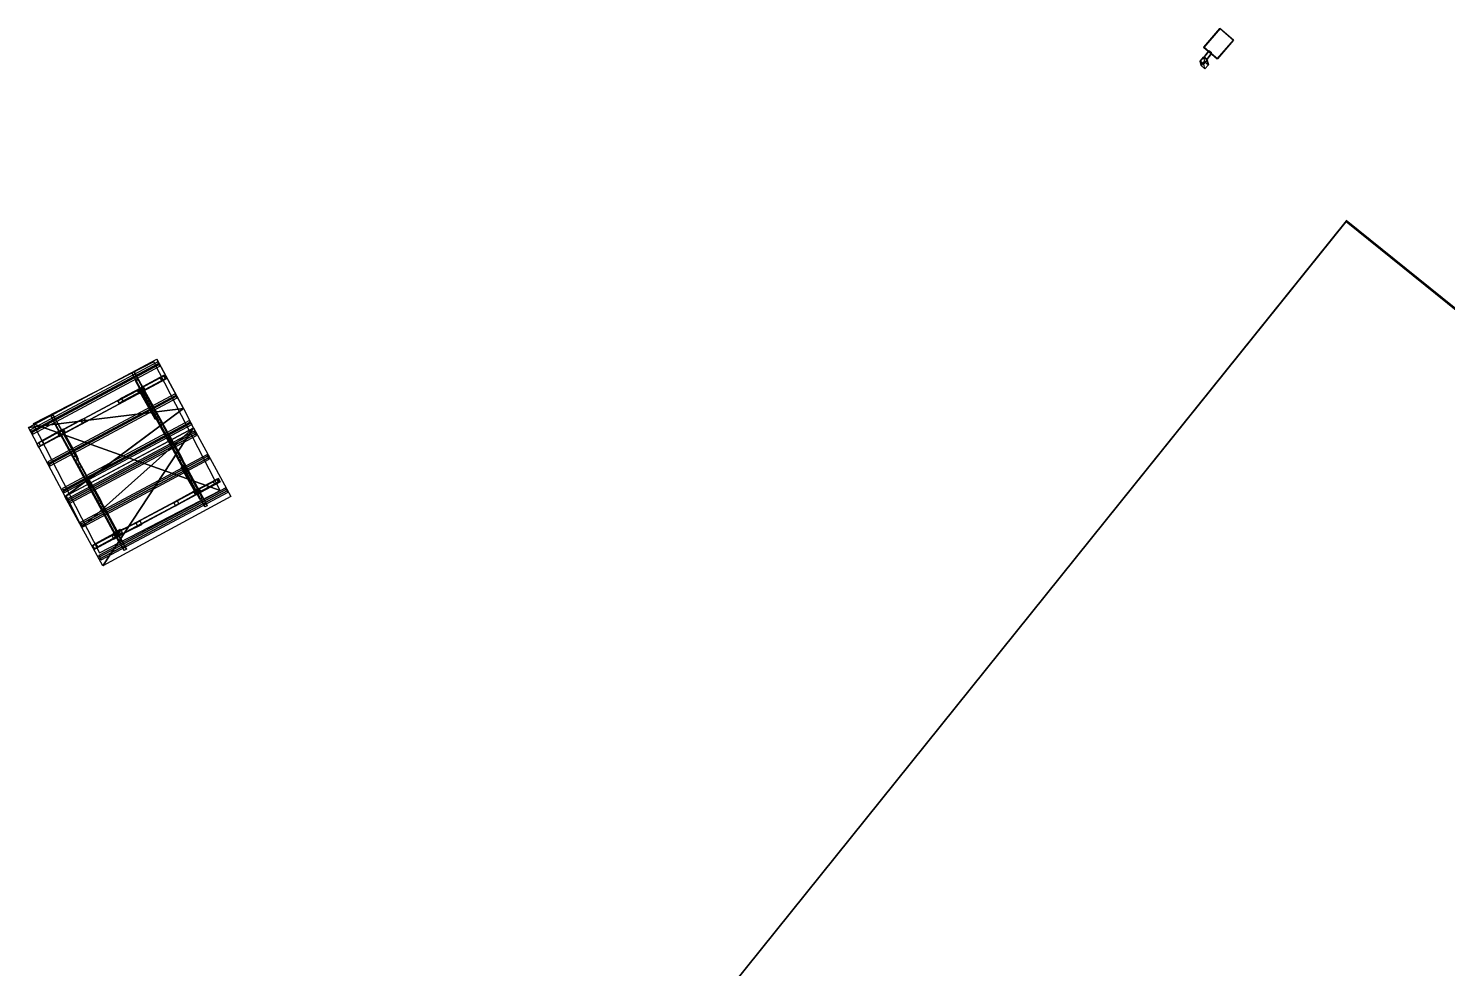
# Model space of a CAD drawing. Extents: x -96 to -36.1, y -16.1 to 43.4.
# Drawn here: x -96.05 to -60.07, y 19.53 to 43.35 of the extents above; entities that cross this region are included whole.
import ezdxf

# ---------------------------------------------------------------- set-up
doc = ezdxf.new("R2010")
doc.units = 0
doc.layers.get('0').update_dxf_attribs({"color": 254, "linetype": 'CONTINUOUS'})

msp = doc.modelspace()

# ---------------------------------------------------------------- meshes
at = {"color": 151}
mesh = msp.add_polyface(dxfattribs=at)
corners = [(-65.908, 42.58, 8.525), (-65.914, 42.584, 8.738), (-65.497, 43.056, 8.526), (-65.502, 43.06, 8.739), (-66.249, 42.874, 8.511), (-66.254, 42.879, 8.723), (-65.837, 43.35, 8.512), (-65.843, 43.354, 8.724)]
mesh.append_faces([[corners[k] for k in face] for face in [(0, 1, 3, 2), (0, 1, 5, 4), (1, 3, 7, 5), (2, 3, 7, 6), (2, 0, 4, 6), (4, 5, 7, 6)]], dxfattribs={"color": 151})
mesh = msp.add_polyface(dxfattribs=at)
corners = [(-66.224, 42.332, 0.179), (-66.251, 42.444, 8.8), (-66.138, 42.434, 0.178), (-66.165, 42.547, 8.799), (-66.321, 42.413, 0.177), (-66.348, 42.526, 8.799), (-66.234, 42.516, 0.176), (-66.261, 42.628, 8.798)]
mesh.append_faces([[corners[k] for k in face] for face in [(0, 1, 3, 2), (0, 1, 5, 4), (1, 3, 7, 5), (2, 3, 7, 6), (2, 0, 4, 6), (4, 5, 7, 6)]], dxfattribs={"color": 151})
mesh = msp.add_polyface(dxfattribs=at)
corners = [(-66.057, 42.731, 8.605), (-66.177, 42.575, 8.592), (-66.058, 42.721, 8.738), (-66.179, 42.565, 8.724), (-66.124, 42.783, 8.608), (-66.244, 42.627, 8.595), (-66.125, 42.772, 8.741), (-66.246, 42.616, 8.727)]
mesh.append_faces([[corners[k] for k in face] for face in [(0, 1, 3, 2), (0, 1, 5, 4), (1, 3, 7, 5), (2, 3, 7, 6), (2, 0, 4, 6), (4, 5, 7, 6)]], dxfattribs={"color": 151})
mesh = msp.add_polyface(dxfattribs=at)
corners = [(-62.632, 38.478, 8.972), (-84.346, 11.475, 8.952), (-84.34, 11.476, 0.006), (-62.648, 38.452, 0.009)]
mesh.append_faces([[corners[k] for k in face] for face in [(0, 1, 2), (0, 2, 3)]], dxfattribs={"color": 151})
mesh = msp.add_polyface(dxfattribs=at)
corners = [(-56.589, 33.595, 3.071), (-58.598, 35.206, 1.417), (-56.594, 33.589, 0.049), (-58.596, 35.209, 2.779), (-60.61, 36.83, 2.786), (-52.32, 30.15, -0.006), (-52.535, 30.323, 0.044), (-62.646, 38.46, 0.011), (-52.301, 30.162, 8.954), (-54.673, 32.043, 0.042), (-52.532, 30.327, 2.236), (-52.473, 30.288, 5.058), (-53.41, 31.034, 2.239), (-54.669, 32.049, 3.064), (-52.471, 30.292, 6.709), (-53.66, 31.249, 6.714), (-54.601, 32.006, 6.717), (-56.607, 33.621, 6.724), (-60.611, 36.827, 1.425), (-62.641, 38.483, 8.965), (-56.609, 33.618, 5.263), (-53.663, 31.246, 5.062), (-54.603, 32.003, 5.256), (-53.413, 31.03, 0.047)]
mesh.append_faces([[corners[k] for k in face] for face in [(0, 1, 2), (1, 0, 3), (3, 0, 4), (5, 6, 7), (6, 5, 8), (7, 6, 9), (6, 8, 10), (10, 8, 11), (10, 11, 12), (12, 11, 13), (13, 11, 0), (11, 8, 14), (14, 8, 15), (15, 8, 16), (16, 8, 17), (7, 18, 19), (18, 7, 2), (2, 7, 9), (18, 2, 1), (19, 18, 4), (19, 4, 0), (19, 0, 20), (20, 0, 21), (21, 0, 11), (20, 21, 22), (19, 20, 17), (19, 17, 8), (15, 22, 21), (22, 15, 16), (9, 23, 13), (23, 9, 6), (13, 23, 12)]], dxfattribs={"color": 151})
mesh = msp.add_polyface(dxfattribs=at)
corners = [(-92.114, 33.722, 2.942), (-91.862, 33.225, 3.214), (-95.097, 31.501, 3.248), (-95.111, 31.496, 3.248), (-96.046, 33.241, 2.282), (-92.791, 34.976, 2.246), (-92.779, 34.959, 2.256)]
mesh.append_faces([[corners[k] for k in face] for face in [(0, 1, 2), (0, 2, 3), (0, 3, 4), (0, 4, 5), (0, 5, 6)]], dxfattribs={"color": 151})
mesh = msp.add_polyface(dxfattribs=at)
corners = [(-92.768, 34.902, 2.252), (-95.992, 33.18, 2.308), (-92.748, 34.862, 2.166), (-95.972, 33.14, 2.222), (-92.733, 34.838, 2.29), (-95.957, 33.115, 2.346), (-92.713, 34.797, 2.204), (-95.937, 33.075, 2.26)]
mesh.append_faces([[corners[k] for k in face] for face in [(0, 1, 3, 2), (0, 1, 5, 4), (1, 3, 7, 5), (2, 3, 7, 6), (2, 0, 4, 6), (4, 5, 7, 6)]], dxfattribs={"color": 151})
mesh = msp.add_polyface(dxfattribs=at)
corners = [(-95.925, 33.33, -0.189), (-94.243, 30.068, -0.211), (-91.181, 31.646, -0.225), (-92.863, 34.908, -0.203)]
mesh.append_faces([[corners[k] for k in face] for face in [(0, 1, 2), (0, 2, 3)]], dxfattribs={"color": 151})
mesh = msp.add_polyface(dxfattribs=at)
corners = [(-92.598, 34.558, 2.171), (-95.832, 32.826, 2.245), (-92.6, 34.556, 2.027), (-95.834, 32.823, 2.101), (-92.555, 34.477, 2.172), (-95.789, 32.745, 2.246), (-92.557, 34.475, 2.028), (-95.791, 32.742, 2.102)]
mesh.append_faces([[corners[k] for k in face] for face in [(0, 1, 3, 2), (0, 1, 5, 4), (1, 3, 7, 5), (2, 3, 7, 6), (2, 0, 4, 6), (4, 5, 7, 6)]], dxfattribs={"color": 151})
mesh = msp.add_polyface(dxfattribs=at)
corners = [(-93.347, 34.605, 2.016), (-92.415, 32.92, 2.953), (-93.369, 34.654, 2.125), (-92.437, 32.968, 3.062), (-93.401, 34.577, 2.018), (-92.469, 32.891, 2.955), (-93.423, 34.625, 2.127), (-92.491, 32.94, 3.064)]
mesh.append_faces([[corners[k] for k in face] for face in [(0, 1, 3, 2), (0, 1, 5, 4), (1, 3, 7, 5), (2, 3, 7, 6), (2, 0, 4, 6), (4, 5, 7, 6)]], dxfattribs={"color": 151})
mesh = msp.add_polyface(dxfattribs=at)
corners = [(-92.704, 34.496, 2.154), (-93.223, 34.222, 1.611), (-92.618, 34.556, 2.042), (-93.138, 34.283, 1.499), (-92.658, 34.42, 2.149), (-93.177, 34.146, 1.605), (-92.572, 34.48, 2.036), (-93.091, 34.207, 1.493)]
mesh.append_faces([[corners[k] for k in face] for face in [(0, 1, 3, 2), (0, 1, 5, 4), (1, 3, 7, 5), (2, 3, 7, 6), (2, 0, 4, 6), (4, 5, 7, 6)]], dxfattribs={"color": 151})
mesh = msp.add_polyface(dxfattribs=at)
corners = [(-93.78, 33.92, 2.101), (-93.284, 34.181, 1.483), (-93.687, 33.988, 2.204), (-93.191, 34.249, 1.587), (-93.736, 33.85, 2.107), (-93.24, 34.111, 1.489), (-93.643, 33.918, 2.21), (-93.147, 34.179, 1.593)]
mesh.append_faces([[corners[k] for k in face] for face in [(0, 1, 3, 2), (0, 1, 5, 4), (1, 3, 7, 5), (2, 3, 7, 6), (2, 0, 4, 6), (4, 5, 7, 6)]], dxfattribs={"color": 151})
mesh = msp.add_polyface(dxfattribs=at)
corners = [(-93.324, 34.423, 2.336), (-91.698, 31.425, 2.339), (-93.329, 34.421, 2.177), (-91.703, 31.423, 2.18), (-93.258, 34.459, 2.333), (-91.632, 31.461, 2.337), (-93.263, 34.456, 2.174), (-91.637, 31.459, 2.178)]
mesh.append_faces([[corners[k] for k in face] for face in [(0, 1, 3, 2), (0, 1, 5, 4), (1, 3, 7, 5), (2, 3, 7, 6), (2, 0, 4, 6), (4, 5, 7, 6)]], dxfattribs={"color": 151})
mesh = msp.add_polyface(dxfattribs=at)
corners = [(-93.257, 34.208, 2.031), (-93.281, 34.197, -0.209), (-93.134, 34.281, 2.029), (-93.159, 34.27, -0.211), (-93.208, 34.125, 2.031), (-93.232, 34.115, -0.209), (-93.085, 34.198, 2.029), (-93.109, 34.188, -0.211)]
mesh.append_faces([[corners[k] for k in face] for face in [(0, 1, 3, 2), (0, 1, 5, 4), (1, 3, 7, 5), (2, 3, 7, 6), (2, 0, 4, 6), (4, 5, 7, 6)]], dxfattribs={"color": 151})
mesh = msp.add_polyface(dxfattribs=at)
corners = [(-92.748, 33.488, 2.228), (-93.127, 34.163, 1.478), (-92.832, 33.448, 2.235), (-93.211, 34.124, 1.485), (-92.786, 33.588, 2.337), (-93.165, 34.264, 1.587), (-92.87, 33.549, 2.345), (-93.249, 34.224, 1.595)]
mesh.append_faces([[corners[k] for k in face] for face in [(0, 1, 3, 2), (0, 1, 5, 4), (1, 3, 7, 5), (2, 3, 7, 6), (2, 0, 4, 6), (4, 5, 7, 6)]], dxfattribs={"color": 151})
mesh = msp.add_polyface(dxfattribs=at)
corners = [(-92.326, 34.096, 2.71), (-95.549, 32.374, 2.766), (-92.306, 34.056, 2.623), (-95.529, 32.334, 2.679), (-92.291, 34.032, 2.748), (-95.514, 32.31, 2.804), (-92.271, 33.992, 2.662), (-95.494, 32.269, 2.718)]
mesh.append_faces([[corners[k] for k in face] for face in [(0, 1, 3, 2), (0, 1, 5, 4), (1, 3, 7, 5), (2, 3, 7, 6), (2, 0, 4, 6), (4, 5, 7, 6)]], dxfattribs={"color": 151})
mesh = msp.add_polyface(dxfattribs=at)
corners = [(-95.396, 33.507, 2.069), (-94.463, 31.821, 3.007), (-95.418, 33.555, 2.178), (-94.486, 31.87, 3.116), (-95.449, 33.478, 2.071), (-94.517, 31.793, 3.008), (-95.471, 33.526, 2.18), (-94.539, 31.841, 3.117)]
mesh.append_faces([[corners[k] for k in face] for face in [(0, 1, 3, 2), (0, 1, 5, 4), (1, 3, 7, 5), (2, 3, 7, 6), (2, 0, 4, 6), (4, 5, 7, 6)]], dxfattribs={"color": 151})
mesh = msp.add_polyface(dxfattribs=at)
corners = [(-95.166, 33.188, 1.517), (-94.633, 33.472, 2.077), (-95.255, 33.138, 1.626), (-94.722, 33.423, 2.187), (-95.123, 33.107, 1.516), (-94.589, 33.391, 2.076), (-95.212, 33.058, 1.625), (-94.678, 33.342, 2.186)]
mesh.append_faces([[corners[k] for k in face] for face in [(0, 1, 3, 2), (0, 1, 5, 4), (1, 3, 7, 5), (2, 3, 7, 6), (2, 0, 4, 6), (4, 5, 7, 6)]], dxfattribs={"color": 151})
mesh = msp.add_polyface(dxfattribs=at)
corners = [(-95.2, 33.169, 1.634), (-95.688, 32.898, 2.198), (-95.296, 33.132, 1.533), (-95.785, 32.861, 2.097), (-95.161, 33.086, 1.628), (-95.65, 32.816, 2.192), (-95.257, 33.049, 1.527), (-95.746, 32.778, 2.09)]
mesh.append_faces([[corners[k] for k in face] for face in [(0, 1, 3, 2), (0, 1, 5, 4), (1, 3, 7, 5), (2, 3, 7, 6), (2, 0, 4, 6), (4, 5, 7, 6)]], dxfattribs={"color": 151})
mesh = msp.add_polyface(dxfattribs=at)
corners = [(-95.357, 33.303, 2.399), (-93.743, 30.327, 2.402), (-95.362, 33.3, 2.239), (-93.748, 30.324, 2.243), (-95.291, 33.338, 2.396), (-93.677, 30.362, 2.399), (-95.295, 33.336, 2.237), (-93.682, 30.36, 2.24)]
mesh.append_faces([[corners[k] for k in face] for face in [(0, 1, 3, 2), (0, 1, 5, 4), (1, 3, 7, 5), (2, 3, 7, 6), (2, 0, 4, 6), (4, 5, 7, 6)]], dxfattribs={"color": 151})
mesh = msp.add_polyface(dxfattribs=at)
corners = [(-95.172, 33.165, -0.194), (-95.161, 33.201, 2.083), (-95.299, 33.098, -0.193), (-95.288, 33.134, 2.085), (-95.127, 33.081, -0.193), (-95.116, 33.116, 2.084), (-95.254, 33.013, -0.191), (-95.243, 33.049, 2.086)]
mesh.append_faces([[corners[k] for k in face] for face in [(0, 1, 3, 2), (0, 1, 5, 4), (1, 3, 7, 5), (2, 3, 7, 6), (2, 0, 4, 6), (4, 5, 7, 6)]], dxfattribs={"color": 151})
mesh = msp.add_polyface(dxfattribs=at)
corners = [(-95.266, 33.145, 1.575), (-94.906, 32.499, 2.368), (-95.227, 33.046, 1.477), (-94.867, 32.4, 2.27), (-95.183, 33.183, 1.569), (-94.824, 32.537, 2.362), (-95.145, 33.085, 1.471), (-94.785, 32.439, 2.264)]
mesh.append_faces([[corners[k] for k in face] for face in [(0, 1, 3, 2), (0, 1, 5, 4), (1, 3, 7, 5), (2, 3, 7, 6), (2, 0, 4, 6), (4, 5, 7, 6)]], dxfattribs={"color": 151})
mesh = msp.add_polyface(dxfattribs=at)
corners = [(-91.962, 33.418, 3.08), (-95.185, 31.696, 3.136), (-91.942, 33.377, 2.994), (-95.165, 31.655, 3.05), (-91.927, 33.353, 3.118), (-95.15, 31.631, 3.174), (-91.907, 33.313, 3.032), (-95.13, 31.591, 3.088)]
mesh.append_faces([[corners[k] for k in face] for face in [(0, 1, 3, 2), (0, 1, 5, 4), (1, 3, 7, 5), (2, 3, 7, 6), (2, 0, 4, 6), (4, 5, 7, 6)]], dxfattribs={"color": 151})
mesh = msp.add_polyface(dxfattribs=at)
corners = [(-95.102, 31.504, 3.247), (-94.692, 30.705, 2.805), (-95.122, 31.494, 3.248), (-95.086, 31.51, 3.246), (-91.861, 33.23, 3.214), (-94.161, 29.736, 2.26), (-90.915, 31.493, 2.239)]
mesh.append_faces([[corners[k] for k in face] for face in [(0, 1, 2), (1, 0, 3), (1, 3, 4), (1, 4, 5), (5, 4, 6)]], dxfattribs={"color": 151})
mesh = msp.add_polyface(dxfattribs=at)
corners = [(-91.846, 33.15, 3.036), (-95.058, 31.433, 3.092), (-91.806, 33.073, 2.992), (-95.018, 31.357, 3.047), (-91.827, 33.116, 3.11), (-95.039, 31.4, 3.166), (-91.787, 33.04, 3.065), (-94.999, 31.324, 3.121)]
mesh.append_faces([[corners[k] for k in face] for face in [(0, 1, 3, 2), (0, 1, 5, 4), (1, 3, 7, 5), (2, 3, 7, 6), (2, 0, 4, 6), (4, 5, 7, 6)]], dxfattribs={"color": 151})
mesh = msp.add_polyface(dxfattribs=at)
corners = [(-92.719, 33.348, 2.786), (-92.481, 32.898, 2.442), (-92.757, 33.422, 2.664), (-92.52, 32.971, 2.319), (-92.667, 33.375, 2.787), (-92.43, 32.925, 2.442), (-92.705, 33.449, 2.664), (-92.468, 32.999, 2.32)]
mesh.append_faces([[corners[k] for k in face] for face in [(0, 1, 3, 2), (0, 1, 5, 4), (1, 3, 7, 5), (2, 3, 7, 6), (2, 0, 4, 6), (4, 5, 7, 6)]], dxfattribs={"color": 151})
mesh = msp.add_polyface(dxfattribs=at)
corners = [(-92.428, 32.828, 2.306), (-92.501, 32.963, 2.301), (-92.446, 32.845, 3.062), (-92.519, 32.98, 3.058), (-92.374, 32.857, 2.307), (-92.447, 32.993, 2.302), (-92.392, 32.875, 3.063), (-92.466, 33.01, 3.058)]
mesh.append_faces([[corners[k] for k in face] for face in [(0, 1, 3, 2), (0, 1, 5, 4), (1, 3, 7, 5), (2, 3, 7, 6), (2, 0, 4, 6), (4, 5, 7, 6)]], dxfattribs={"color": 151})
mesh = msp.add_polyface(dxfattribs=at)
corners = [(-92.206, 32.402, 2.656), (-92.46, 32.858, 2.307), (-92.24, 32.473, 2.773), (-92.494, 32.929, 2.425), (-92.138, 32.438, 2.654), (-92.392, 32.895, 2.306), (-92.173, 32.509, 2.772), (-92.426, 32.965, 2.423)]
mesh.append_faces([[corners[k] for k in face] for face in [(0, 1, 3, 2), (0, 1, 5, 4), (1, 3, 7, 5), (2, 3, 7, 6), (2, 0, 4, 6), (4, 5, 7, 6)]], dxfattribs={"color": 151})
mesh = msp.add_polyface(dxfattribs=at)
corners = [(-91.602, 31.283, 1.973), (-92.482, 32.919, 2.943), (-91.57, 31.229, 2.094), (-92.451, 32.864, 3.064), (-91.544, 31.315, 1.973), (-92.425, 32.95, 2.943), (-91.513, 31.26, 2.094), (-92.394, 32.895, 3.063)]
mesh.append_faces([[corners[k] for k in face] for face in [(0, 1, 3, 2), (0, 1, 5, 4), (1, 3, 7, 5), (2, 3, 7, 6), (2, 0, 4, 6), (4, 5, 7, 6)]], dxfattribs={"color": 151})
mesh = msp.add_polyface(dxfattribs=at)
corners = [(-91.522, 32.547, 2.677), (-94.73, 30.834, 2.733), (-91.482, 32.471, 2.632), (-94.69, 30.757, 2.688), (-91.503, 32.514, 2.751), (-94.71, 30.8, 2.806), (-91.463, 32.437, 2.706), (-94.67, 30.724, 2.761)]
mesh.append_faces([[corners[k] for k in face] for face in [(0, 1, 3, 2), (0, 1, 5, 4), (1, 3, 7, 5), (2, 3, 7, 6), (2, 0, 4, 6), (4, 5, 7, 6)]], dxfattribs={"color": 151})
mesh = msp.add_polyface(dxfattribs=at)
corners = [(-94.755, 32.225, 2.821), (-94.53, 31.799, 2.495), (-94.793, 32.298, 2.698), (-94.568, 31.873, 2.373), (-94.703, 32.252, 2.821), (-94.478, 31.826, 2.496), (-94.741, 32.326, 2.699), (-94.516, 31.9, 2.373)]
mesh.append_faces([[corners[k] for k in face] for face in [(0, 1, 3, 2), (0, 1, 5, 4), (1, 3, 7, 5), (2, 3, 7, 6), (2, 0, 4, 6), (4, 5, 7, 6)]], dxfattribs={"color": 151})
mesh = msp.add_polyface(dxfattribs=at)
corners = [(-92.121, 32.143, 2.273), (-91.786, 31.548, 1.574), (-92.173, 32.23, 2.175), (-91.838, 31.634, 1.475), (-92.043, 32.189, 2.272), (-91.707, 31.593, 1.573), (-92.094, 32.276, 2.174), (-91.759, 31.68, 1.474)]
mesh.append_faces([[corners[k] for k in face] for face in [(0, 1, 3, 2), (0, 1, 5, 4), (1, 3, 7, 5), (2, 3, 7, 6), (2, 0, 4, 6), (4, 5, 7, 6)]], dxfattribs={"color": 151})
mesh = msp.add_polyface(dxfattribs=at)
corners = [(-94.476, 31.73, 2.359), (-94.55, 31.865, 2.355), (-94.494, 31.747, 3.116), (-94.568, 31.882, 3.111), (-94.423, 31.759, 2.36), (-94.496, 31.894, 2.355), (-94.441, 31.776, 3.116), (-94.514, 31.911, 3.112)]
mesh.append_faces([[corners[k] for k in face] for face in [(0, 1, 3, 2), (0, 1, 5, 4), (1, 3, 7, 5), (2, 3, 7, 6), (2, 0, 4, 6), (4, 5, 7, 6)]], dxfattribs={"color": 151})
mesh = msp.add_polyface(dxfattribs=at)
corners = [(-94.254, 31.303, 2.709), (-94.508, 31.76, 2.361), (-94.289, 31.374, 2.827), (-94.543, 31.83, 2.479), (-94.186, 31.34, 2.707), (-94.44, 31.796, 2.359), (-94.221, 31.41, 2.825), (-94.475, 31.867, 2.477)]
mesh.append_faces([[corners[k] for k in face] for face in [(0, 1, 3, 2), (0, 1, 5, 4), (1, 3, 7, 5), (2, 3, 7, 6), (2, 0, 4, 6), (4, 5, 7, 6)]], dxfattribs={"color": 151})
mesh = msp.add_polyface(dxfattribs=at)
corners = [(-93.648, 30.181, 2.024), (-94.531, 31.82, 2.997), (-93.617, 30.126, 2.145), (-94.499, 31.765, 3.118), (-93.591, 30.212, 2.024), (-94.473, 31.851, 2.996), (-93.559, 30.157, 2.145), (-94.442, 31.796, 3.117)]
mesh.append_faces([[corners[k] for k in face] for face in [(0, 1, 3, 2), (0, 1, 5, 4), (1, 3, 7, 5), (2, 3, 7, 6), (2, 0, 4, 6), (4, 5, 7, 6)]], dxfattribs={"color": 151})
mesh = msp.add_polyface(dxfattribs=at)
corners = [(-91.23, 31.949, 2.179), (-94.419, 30.245, 2.235), (-91.228, 31.942, 2.036), (-94.417, 30.239, 2.092), (-91.186, 31.867, 2.183), (-94.375, 30.164, 2.239), (-91.185, 31.86, 2.04), (-94.374, 30.157, 2.096)]
mesh.append_faces([[corners[k] for k in face] for face in [(0, 1, 3, 2), (0, 1, 5, 4), (1, 3, 7, 5), (2, 3, 7, 6), (2, 0, 4, 6), (4, 5, 7, 6)]], dxfattribs={"color": 151})
mesh = msp.add_polyface(dxfattribs=at)
corners = [(-91.044, 31.713, 2.203), (-94.261, 29.995, 2.258), (-91.004, 31.637, 2.158), (-94.221, 29.919, 2.214), (-91.025, 31.68, 2.276), (-94.242, 29.962, 2.332), (-90.985, 31.603, 2.231), (-94.202, 29.885, 2.287)]
mesh.append_faces([[corners[k] for k in face] for face in [(0, 1, 3, 2), (0, 1, 5, 4), (1, 3, 7, 5), (2, 3, 7, 6), (2, 0, 4, 6), (4, 5, 7, 6)]], dxfattribs={"color": 151})
mesh = msp.add_polyface(dxfattribs=at)
corners = [(-91.767, 31.67, 1.594), (-92.277, 31.387, 2.164), (-91.853, 31.618, 1.492), (-92.362, 31.335, 2.061), (-91.721, 31.59, 1.596), (-92.23, 31.307, 2.166), (-91.806, 31.538, 1.493), (-92.316, 31.255, 2.063)]
mesh.append_faces([[corners[k] for k in face] for face in [(0, 1, 3, 2), (0, 1, 5, 4), (1, 3, 7, 5), (2, 3, 7, 6), (2, 0, 4, 6), (4, 5, 7, 6)]], dxfattribs={"color": 151})
mesh = msp.add_polyface(dxfattribs=at)
corners = [(-91.765, 31.672, 1.479), (-91.273, 31.931, 2.047), (-91.855, 31.609, 1.586), (-91.363, 31.868, 2.154), (-91.721, 31.601, 1.473), (-91.229, 31.861, 2.041), (-91.812, 31.538, 1.581), (-91.32, 31.797, 2.149)]
mesh.append_faces([[corners[k] for k in face] for face in [(0, 1, 3, 2), (0, 1, 5, 4), (1, 3, 7, 5), (2, 3, 7, 6), (2, 0, 4, 6), (4, 5, 7, 6)]], dxfattribs={"color": 151})
mesh = msp.add_polyface(dxfattribs=at)
corners = [(-91.728, 31.702, -0.174), (-91.725, 31.693, 2.077), (-91.855, 31.635, -0.174), (-91.852, 31.626, 2.077), (-91.682, 31.616, -0.175), (-91.679, 31.607, 2.076), (-91.81, 31.549, -0.175), (-91.807, 31.54, 2.076)]
mesh.append_faces([[corners[k] for k in face] for face in [(0, 1, 3, 2), (0, 1, 5, 4), (1, 3, 7, 5), (2, 3, 7, 6), (2, 0, 4, 6), (4, 5, 7, 6)]], dxfattribs={"color": 151})
mesh = msp.add_polyface(dxfattribs=at)
corners = [(-94.161, 31.117, 2.338), (-93.82, 30.469, 1.619), (-94.208, 31.211, 2.231), (-93.867, 30.563, 1.511), (-94.084, 31.156, 2.339), (-93.743, 30.508, 1.62), (-94.131, 31.251, 2.232), (-93.789, 30.603, 1.512)]
mesh.append_faces([[corners[k] for k in face] for face in [(0, 1, 3, 2), (0, 1, 5, 4), (1, 3, 7, 5), (2, 3, 7, 6), (2, 0, 4, 6), (4, 5, 7, 6)]], dxfattribs={"color": 151})
mesh = msp.add_polyface(dxfattribs=at)
corners = [(-94.422, 30.24, 2.096), (-93.88, 30.535, 1.492), (-94.337, 30.299, 2.202), (-93.795, 30.595, 1.598), (-94.371, 30.157, 2.102), (-93.829, 30.453, 1.498), (-94.286, 30.217, 2.208), (-93.744, 30.513, 1.604)]
mesh.append_faces([[corners[k] for k in face] for face in [(0, 1, 3, 2), (0, 1, 5, 4), (1, 3, 7, 5), (2, 3, 7, 6), (2, 0, 4, 6), (4, 5, 7, 6)]], dxfattribs={"color": 151})
mesh = msp.add_polyface(dxfattribs=at)
corners = [(-93.922, 30.498, 2.232), (-93.844, 30.594, -0.232), (-93.791, 30.57, 2.238), (-93.713, 30.665, -0.225), (-93.877, 30.415, 2.23), (-93.799, 30.511, -0.234), (-93.745, 30.487, 2.237), (-93.667, 30.582, -0.227)]
mesh.append_faces([[corners[k] for k in face] for face in [(0, 1, 3, 2), (0, 1, 5, 4), (1, 3, 7, 5), (2, 3, 7, 6), (2, 0, 4, 6), (4, 5, 7, 6)]], dxfattribs={"color": 151})
mesh = msp.add_polyface(dxfattribs=at)
corners = [(-93.317, 30.816, 2.228), (-93.853, 30.561, 1.556), (-93.216, 30.872, 2.126), (-93.753, 30.617, 1.454), (-93.272, 30.73, 2.225), (-93.809, 30.475, 1.552), (-93.171, 30.787, 2.123), (-93.708, 30.531, 1.451)]
mesh.append_faces([[corners[k] for k in face] for face in [(0, 1, 3, 2), (0, 1, 5, 4), (1, 3, 7, 5), (2, 3, 7, 6), (2, 0, 4, 6), (4, 5, 7, 6)]], dxfattribs={"color": 151})

doc.saveas('drawing.dxf')
